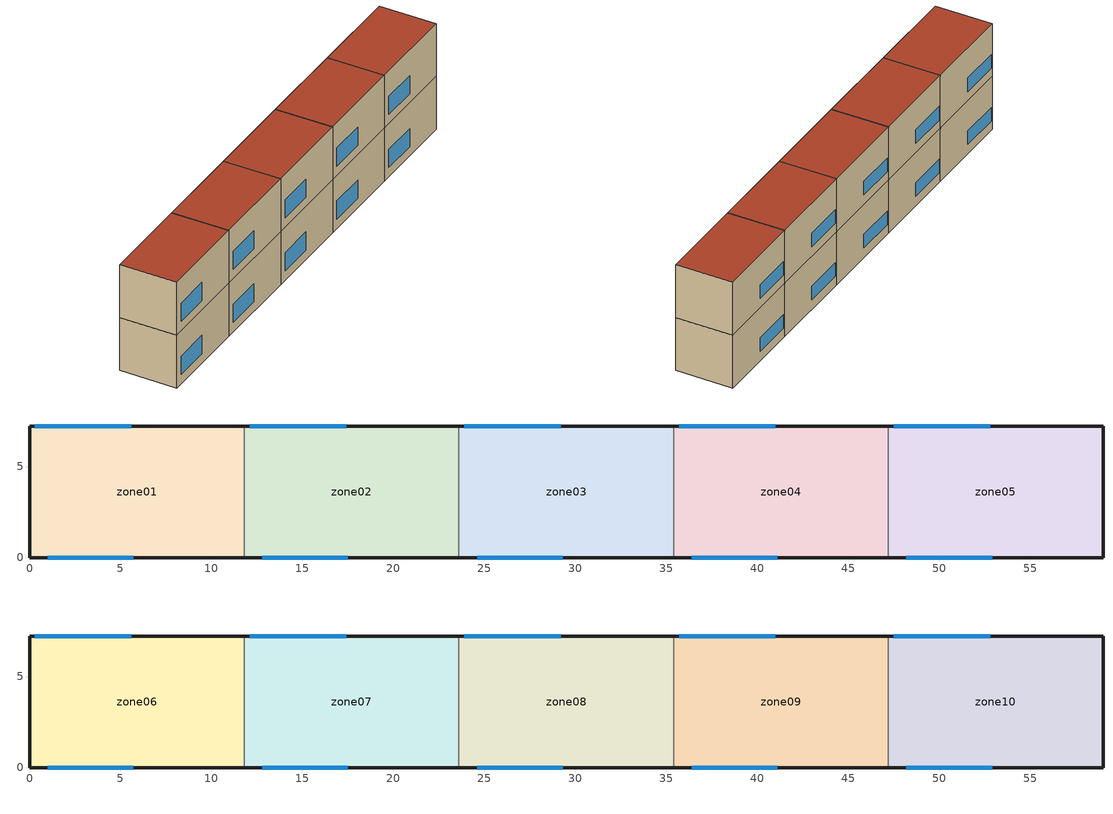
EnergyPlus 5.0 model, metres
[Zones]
zone01
 floor ground (GROUND_FLOOR): 0,0 0,7.2 11.8,7.2 11.8,0 z0
 wall outside (EXT_WALL): 11.8,7.2 0,7.2 0,0 11.8,0 z0:7
 wall to zone02 (ADJ_WALL): 11.8,0 11.8,7.2 z0:7
 window (EXT_WINDOW1): 1,0 5.7,0 z1.25:3.65; 5.6,7.2 0.3,7.2 z1.25:3.05
 ceiling to zone06 (ADJ_CEILING): 11.8,0 11.8,7.2 0,7.2 0,0 z7
zone02
 floor ground (GROUND_FLOOR): 11.8,0 11.8,7.2 23.6,7.2 23.6,0 z0
 wall outside (EXT_WALL): 23.6,7.2 11.8,7.2 / 11.8,0 23.6,0 z0:7
 wall to zone03 (ADJ_WALL): 23.6,0 23.6,7.2 z0:7
 wall to zone01 (ADJ_WALL): 11.8,7.2 11.8,0 z0:7
 window (EXT_WINDOW1): 12.8,0 17.5,0 z1.25:3.65; 17.4,7.2 12.1,7.2 z1.25:3.05
 ceiling to zone07 (ADJ_CEILING): 23.6,0 23.6,7.2 11.8,7.2 11.8,0 z7
zone03
 floor ground (GROUND_FLOOR): 23.6,0 23.6,7.2 35.4,7.2 35.4,0 z0
 wall outside (EXT_WALL): 35.4,7.2 23.6,7.2 / 23.6,0 35.4,0 z0:7
 wall to zone04 (ADJ_WALL): 35.4,0 35.4,7.2 z0:7
 wall to zone02 (ADJ_WALL): 23.6,7.2 23.6,0 z0:7
 window (EXT_WINDOW1): 24.6,0 29.3,0 z1.25:3.65; 29.2,7.2 23.9,7.2 z1.25:3.05
 ceiling to zone08 (ADJ_CEILING): 35.4,0 35.4,7.2 23.6,7.2 23.6,0 z7
zone04
 floor ground (GROUND_FLOOR): 35.4,0 35.4,7.2 47.2,7.2 47.2,0 z0
 wall outside (EXT_WALL): 47.2,7.2 35.4,7.2 / 35.4,0 47.2,0 z0:7
 wall to zone05 (ADJ_WALL): 47.2,0 47.2,7.2 z0:7
 wall to zone03 (ADJ_WALL): 35.4,7.2 35.4,0 z0:7
 window (EXT_WINDOW1): 36.4,0 41.1,0 z1.25:3.65; 41,7.2 35.7,7.2 z1.25:3.05
 ceiling to zone09 (ADJ_CEILING): 47.2,0 47.2,7.2 35.4,7.2 35.4,0 z7
zone05
 floor ground (GROUND_FLOOR): 47.2,0 47.2,7.2 59,7.2 59,0 z0
 wall outside (EXT_WALL): 47.2,0 59,0 59,7.2 47.2,7.2 z0:7
 wall to zone04 (ADJ_WALL): 47.2,7.2 47.2,0 z0:7
 window (EXT_WINDOW1): 48.2,0 52.9,0 z1.25:3.65; 52.8,7.2 47.5,7.2 z1.25:3.05
 ceiling to zone10 (ADJ_CEILING): 59,0 59,7.2 47.2,7.2 47.2,0 z7
zone06
 floor to zone01 (ADJ_CEILING): 0,0 0,7.2 11.8,7.2 11.8,0 z7
 wall outside (EXT_WALL): 11.8,7.2 0,7.2 0,0 11.8,0 z7:14
 wall to zone07 (ADJ_WALL): 11.8,0 11.8,7.2 z7:14
 window (EXT_WINDOW1): 1,0 5.7,0 z8.25:10.65; 5.6,7.2 0.3,7.2 z8.25:10.05
 roof outside (EXT_ROOF): 11.8,0 11.8,7.2 0,7.2 0,0 z14
zone07
 floor to zone02 (ADJ_CEILING): 11.8,0 11.8,7.2 23.6,7.2 23.6,0 z7
 wall outside (EXT_WALL): 23.6,7.2 11.8,7.2 / 11.8,0 23.6,0 z7:14
 wall to zone08 (ADJ_WALL): 23.6,0 23.6,7.2 z7:14
 wall to zone06 (ADJ_WALL): 11.8,7.2 11.8,0 z7:14
 window (EXT_WINDOW1): 12.8,0 17.5,0 z8.25:10.65; 17.4,7.2 12.1,7.2 z8.25:10.05
 roof outside (EXT_ROOF): 23.6,0 23.6,7.2 11.8,7.2 11.8,0 z14
zone08
 floor to zone03 (ADJ_CEILING): 23.6,0 23.6,7.2 35.4,7.2 35.4,0 z7
 wall outside (EXT_WALL): 35.4,7.2 23.6,7.2 / 23.6,0 35.4,0 z7:14
 wall to zone09 (ADJ_WALL): 35.4,0 35.4,7.2 z7:14
 wall to zone07 (ADJ_WALL): 23.6,7.2 23.6,0 z7:14
 window (EXT_WINDOW1): 24.6,0 29.3,0 z8.25:10.65; 29.2,7.2 23.9,7.2 z8.25:10.05
 roof outside (EXT_ROOF): 35.4,0 35.4,7.2 23.6,7.2 23.6,0 z14
zone09
 floor to zone04 (ADJ_CEILING): 35.4,0 35.4,7.2 47.2,7.2 47.2,0 z7
 wall outside (EXT_WALL): 47.2,7.2 35.4,7.2 / 35.4,0 47.2,0 z7:14
 wall to zone10 (ADJ_WALL): 47.2,0 47.2,7.2 z7:14
 wall to zone08 (ADJ_WALL): 35.4,7.2 35.4,0 z7:14
 window (EXT_WINDOW1): 36.4,0 41.1,0 z8.25:10.65; 41,7.2 35.7,7.2 z8.25:10.05
 roof outside (EXT_ROOF): 47.2,0 47.2,7.2 35.4,7.2 35.4,0 z14
zone10
 floor to zone05 (ADJ_CEILING): 47.2,0 47.2,7.2 59,7.2 59,0 z7
 wall outside (EXT_WALL): 47.2,0 59,0 59,7.2 47.2,7.2 z7:14
 wall to zone09 (ADJ_WALL): 47.2,7.2 47.2,0 z7:14
 window (EXT_WINDOW1): 48.2,0 52.9,0 z8.25:10.65; 52.8,7.2 47.5,7.2 z8.25:10.05
 roof outside (EXT_ROOF): 59,0 59,7.2 47.2,7.2 47.2,0 z14
[Building]
TRNSYS18: North Axis {deg}=0; Terrain=City; Loads Convergence Tolerance Value=0; Temperature Convergence Tolerance Value {deltaC}=0; Solar Distribution=FullInteriorAndExterior; Maximum Number of Warmup Days=0
[Site:Location]
not used: Latitude {deg}=0; Longitude {deg}=0; Time Zone {hr}=0; Elevation {m}=0
[Construction]
GROUND_FLOOR; EXT_WALL; EXT_ROOF; ADJ_WALL; ADJ_CEILING; EXT_WINDOW1: 
[WindowProperty:ShadingControl]
ESHADE=0; ISHADE=INPUT 1*MAX_ISHADE : SHADECNTRL=ISHADE_INTERNAL
[SurfaceProperty:OtherSideCoefficients]
BOUNDARY=IDENTICAL; BOUNDARY=INPUT 1*TBOUNDARY; BOUNDARY=INPUT 1*TBOUNDARY_2; BOUNDARY=INPUT 1*TBOUNDARY_3; BOUNDARY=INPUT 1*TGROUND; BOUNDARY=20; BOUNDARY=15
[Zone] Multiplier=1
zone01; zone02; zone03; zone04; zone05; zone06; zone07; zone08; zone09; zone10
